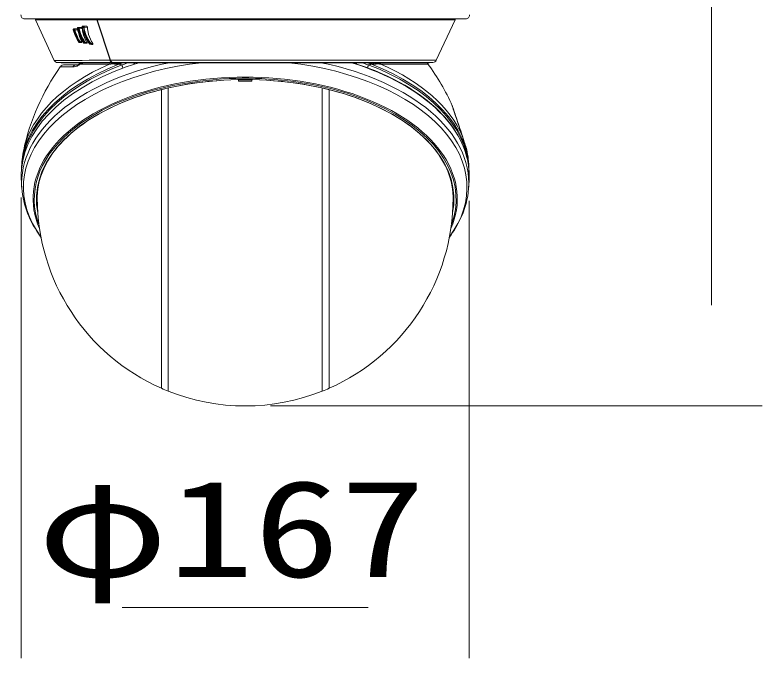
# Model space of a CAD drawing. Units: millimetres on the paper. Extents: x -63 to 65, y -59 to 59.
# Drawn here: x -23.52 to -5.01, y 11.5 to 27.44 of the extents above; entities that cross this region are included whole.
import ezdxf
from ezdxf.enums import TextEntityAlignment as Align

# ---------------------------------------------------------------- set-up
doc = ezdxf.new("R2010")
doc.units = ezdxf.units.MM
doc.layers.add('0-2_GAIKEI', color=4, linetype='Continuous', lineweight=9)
doc.layers.add('0-4_SUNPO', color=7, linetype='Continuous', lineweight=9)
doc.styles.add('ＭＳ ゴシック', font='')
doc.styles.get('ＭＳ ゴシック').set_extended_font_data('MS Gothic')

msp = doc.modelspace()

# ---------------------------------------------------------------- linework, layer by layer
at = {"layer": '0-2_GAIKEI', "color": 7}
for p, q in [((-12.357, 27.341), (-23.283, 27.341)), ((-22.553, 26.312), (-23.019, 27.32)), ((-13.086, 26.314), (-12.62, 27.32)), ((-22.47, 26.257), (-22.379, 26.254)), ((-13.26, 26.254), (-22.379, 26.254)), ((-21.986, 26.204), (-22.291, 26.204)), ((-13.26, 26.254), (-13.168, 26.258)), ((-12.6, 24.914), (-12.597, 24.905)), ((-12.343, 24.138), (-12.342, 24.136)), ((-12.339, 24.124), (-12.339, 24.126)), ((-12.339, 24.124), (-12.332, 24.095))]:
    msp.add_line(p, q, dxfattribs=at)
at = {"layer": '0-2_GAIKEI'}
for p, q in [((-23.019, 27.32), (-21.496, 27.32)), ((-21.167, 26.314), (-21.496, 27.32)), ((-12.62, 27.32), (-21.487, 27.32)), ((-21.158, 26.314), (-21.487, 27.32)), ((-22.053, 27.066), (-22.075, 27.066)), ((-22.038, 27.095), (-22.06, 27.095)), ((-22.038, 27.095), (-21.994, 27.094)), ((-22.038, 27.095), (-22.038, 27.095)), ((-21.948, 27.099), (-21.972, 27.099)), ((-21.934, 27.129), (-21.958, 27.129)), ((-21.934, 27.129), (-21.933, 27.129)), ((-21.933, 27.129), (-21.886, 27.127)), ((-21.826, 27.133), (-21.853, 27.133)), ((-21.812, 27.162), (-21.84, 27.162)), ((-21.812, 27.162), (-21.813, 27.131)), ((-21.813, 27.131), (-21.726, 27.129)), ((-21.812, 27.162), (-21.812, 27.162)), ((-21.812, 27.162), (-21.759, 27.161)), ((-21.926, 26.768), (-21.945, 26.768)), ((-21.931, 26.758), (-21.89, 26.756)), ((-21.912, 26.758), (-21.931, 26.758)), ((-21.931, 26.758), (-21.89, 26.756)), ((-21.912, 26.776), (-21.866, 26.775)), ((-21.912, 26.758), (-21.87, 26.756)), ((-21.87, 26.756), (-21.89, 26.756)), ((-21.824, 26.746), (-21.821, 26.748)), ((-21.801, 26.748), (-21.821, 26.748)), ((-21.808, 26.737), (-21.767, 26.736)), ((-21.787, 26.737), (-21.808, 26.737)), ((-21.808, 26.737), (-21.767, 26.736)), ((-21.787, 26.757), (-21.801, 26.748)), ((-21.787, 26.757), (-21.742, 26.755)), ((-21.745, 26.736), (-21.767, 26.736)), ((-21.655, 26.72), (-21.677, 26.72)), ((-21.664, 26.71), (-21.625, 26.709)), ((-21.642, 26.71), (-21.664, 26.71)), ((-21.664, 26.71), (-21.625, 26.709)), ((-21.641, 26.73), (-21.597, 26.729)), ((-21.601, 26.709), (-21.625, 26.709)), ((-13.086, 26.314), (-21.158, 26.314)), ((-22.4, 26.149), (-22.087, 26.149)), ((-21.179, 26.22), (-21.901, 26.22)), ((-21.876, 26.254), (-21.875, 26.254)), ((-21.876, 26.254), (-21.875, 26.254)), ((-21.044, 26.254), (-21.109, 26.258)), ((-21.044, 26.254), (-21.044, 26.255)), ((-21.039, 26.221), (-21.041, 26.221)), ((-21.039, 26.221), (-21.007, 26.221)), ((-21.009, 26.252), (-21.011, 26.252)), ((-21.009, 26.252), (-20.977, 26.253)), ((-20.977, 26.253), (-20.974, 26.254)), ((-20.946, 26.225), (-20.95, 26.215)), ((-15.076, 26.227), (-15.159, 26.254)), ((-14.694, 26.225), (-14.689, 26.215)), ((-14.662, 26.253), (-14.665, 26.254)), ((-14.662, 26.253), (-14.63, 26.252)), ((-14.633, 26.221), (-14.6, 26.221)), ((-14.629, 26.252), (-14.63, 26.252)), ((-14.598, 26.221), (-14.6, 26.221)), ((-14.46, 26.22), (-13.292, 26.22)), ((-17.986, 25.834), (-17.986, 25.796)), ((-17.986, 25.833), (-17.653, 25.833)), ((-17.653, 25.834), (-17.653, 25.796)), ((-19.897, 25.586), (-19.897, 18.183)), ((-19.731, 25.626), (-19.731, 18.113)), ((-15.909, 18.113), (-15.909, 25.626)), ((-15.743, 18.183), (-15.743, 25.586)), ((-19.897, 18.183), (-19.897, 23.703)), ((-22.969, 23.079), (-22.971, 22.915)), ((-12.67, 23.079), (-12.668, 22.915)), ((-19.897, 19.17), (-19.897, 19.167))]:
    msp.add_line(p, q, dxfattribs=at)
for points in [[(-21.947, 26.767), (-21.983, 26.83), (-22.015, 26.893), (-22.043, 26.957), (-22.065, 27.02), (-22.079, 27.07)], [(-21.945, 26.768), (-21.979, 26.826), (-22.009, 26.886), (-22.035, 26.946), (-22.057, 27.006), (-22.075, 27.066)], [(-21.926, 26.768), (-21.96, 26.827), (-21.99, 26.886), (-22.016, 26.947), (-22.037, 27.007), (-22.053, 27.066)], [(-22.038, 27.095), (-22.038, 27.065), (-21.968, 27.063)], [(-21.912, 26.776), (-21.946, 26.833), (-21.976, 26.891), (-22.001, 26.949), (-22.022, 27.007), (-22.038, 27.065)], [(-21.995, 27.094), (-21.99, 27.093), (-21.981, 27.088), (-21.972, 27.079)], [(-21.824, 26.746), (-21.86, 26.805), (-21.892, 26.865), (-21.921, 26.925), (-21.945, 26.986), (-21.964, 27.046), (-21.975, 27.09), (-21.978, 27.105)], [(-21.821, 26.748), (-21.858, 26.808), (-21.892, 26.87), (-21.92, 26.933), (-21.945, 26.996), (-21.961, 27.048), (-21.972, 27.099)], [(-21.866, 26.775), (-21.897, 26.838), (-21.923, 26.902), (-21.935, 26.935), (-21.945, 26.968), (-21.953, 26.999), (-21.959, 27.03)], [(-21.801, 26.748), (-21.835, 26.803), (-21.866, 26.859), (-21.892, 26.917), (-21.915, 26.974), (-21.933, 27.032), (-21.941, 27.066), (-21.948, 27.099)], [(-21.933, 27.129), (-21.934, 27.098), (-21.854, 27.096)], [(-21.787, 26.757), (-21.821, 26.81), (-21.852, 26.864), (-21.879, 26.92), (-21.901, 26.976), (-21.919, 27.032), (-21.928, 27.065), (-21.934, 27.098)], [(-21.886, 27.127), (-21.88, 27.126), (-21.874, 27.123), (-21.863, 27.113), (-21.858, 27.107), (-21.854, 27.096)], [(-21.68, 26.718), (-21.722, 26.782), (-21.76, 26.848), (-21.787, 26.901), (-21.81, 26.955), (-21.829, 27.009), (-21.844, 27.062), (-21.856, 27.114), (-21.859, 27.14)], [(-21.742, 26.755), (-21.774, 26.815), (-21.801, 26.877), (-21.823, 26.94), (-21.833, 26.971), (-21.84, 27.003), (-21.847, 27.033), (-21.851, 27.064), (-21.854, 27.096)], [(-21.677, 26.72), (-21.717, 26.78), (-21.753, 26.841), (-21.784, 26.904), (-21.811, 26.968), (-21.822, 27.001), (-21.832, 27.034), (-21.84, 27.064), (-21.847, 27.094), (-21.853, 27.133)], [(-21.655, 26.72), (-21.691, 26.774), (-21.723, 26.829), (-21.752, 26.885), (-21.779, 26.948), (-21.791, 26.979), (-21.801, 27.011), (-21.812, 27.052), (-21.82, 27.093), (-21.826, 27.133)], [(-21.641, 26.73), (-21.677, 26.781), (-21.71, 26.835), (-21.739, 26.889), (-21.766, 26.95), (-21.778, 26.981), (-21.788, 27.012), (-21.799, 27.052), (-21.807, 27.092), (-21.813, 27.131)], [(-21.759, 27.161), (-21.753, 27.16), (-21.747, 27.157), (-21.735, 27.147), (-21.73, 27.14), (-21.726, 27.129)], [(-21.597, 26.729), (-21.628, 26.783), (-21.656, 26.839), (-21.68, 26.896), (-21.699, 26.954), (-21.714, 27.012), (-21.721, 27.052), (-21.725, 27.091), (-21.726, 27.129)], [(-21.87, 26.756), (-21.867, 26.757), (-21.864, 26.759), (-21.863, 26.761), (-21.863, 26.767), (-21.866, 26.775)], [(-21.787, 26.737), (-21.745, 26.736), (-21.742, 26.736), (-21.739, 26.739), (-21.738, 26.742), (-21.738, 26.746), (-21.742, 26.755)], [(-21.642, 26.71), (-21.601, 26.709), (-21.596, 26.71), (-21.594, 26.712), (-21.592, 26.716), (-21.593, 26.72), (-21.595, 26.726), (-21.597, 26.729)], [(-21.109, 26.258), (-21.116, 26.26), (-21.13, 26.265), (-21.143, 26.275), (-21.15, 26.283), (-21.157, 26.292), (-21.162, 26.302), (-21.167, 26.314)], [(-21.944, 26.194), (-21.966, 26.181), (-21.986, 26.172), (-22.005, 26.164), (-22.023, 26.158), (-22.054, 26.151), (-22.071, 26.149), (-22.087, 26.149)], [(-21.061, 26.222), (-21.084, 26.224), (-21.106, 26.229), (-21.126, 26.235), (-21.143, 26.244), (-21.158, 26.254)], [(-13.168, 26.258), (-21.099, 26.258), (-21.034, 26.254)], [(-20.85, 26.127), (-20.856, 26.142), (-20.861, 26.158), (-20.865, 26.172), (-20.867, 26.187), (-20.868, 26.201)], [(-12.279, 23.63), (-12.284, 23.673), (-12.291, 23.726), (-12.307, 23.821), (-12.326, 23.906), (-12.35, 23.991), (-12.377, 24.075), (-12.41, 24.165), (-12.449, 24.258), (-12.494, 24.35), (-12.543, 24.441), (-12.599, 24.536), (-12.661, 24.631), (-12.729, 24.724), (-12.801, 24.816), (-12.875, 24.903), (-12.955, 24.989), (-13.001, 25.037), (-13.05, 25.085), (-13.099, 25.132), (-13.15, 25.178), (-13.203, 25.224), (-13.256, 25.27), (-13.313, 25.316), (-13.377, 25.366), (-13.473, 25.437), (-13.561, 25.499), (-13.651, 25.56), (-13.744, 25.619), (-13.867, 25.694), (-14.003, 25.77), (-14.144, 25.845), (-14.292, 25.917), (-14.413, 25.973), (-14.532, 26.024), (-14.61, 26.057), (-14.709, 26.096), (-14.806, 26.133), (-14.908, 26.17), (-15.076, 26.227)], [(-14.789, 26.127), (-14.783, 26.142), (-14.778, 26.158), (-14.774, 26.172), (-14.772, 26.187), (-14.771, 26.201)], [(-14.482, 26.254), (-14.496, 26.244), (-14.512, 26.236), (-14.538, 26.228), (-14.555, 26.224), (-14.579, 26.222)]]:
    msp.add_lwpolyline(points, dxfattribs=at)
at = {"layer": '0-2_GAIKEI', "color": 7}
for points in [[(-21.914, 26.23), (-21.939, 26.217), (-21.96, 26.209), (-21.98, 26.205), (-21.986, 26.204)], [(-20.654, 25.35), (-20.505, 25.404), (-20.353, 25.455), (-20.197, 25.503), (-20.039, 25.548), (-19.879, 25.59), (-19.716, 25.629), (-19.55, 25.664), (-19.383, 25.697), (-19.214, 25.726), (-19.043, 25.751), (-18.871, 25.774), (-18.698, 25.792), (-18.523, 25.808), (-18.348, 25.82), (-18.172, 25.829), (-17.996, 25.834), (-17.82, 25.836)], [(-14.985, 25.35), (-15.134, 25.404), (-15.287, 25.455), (-15.442, 25.503), (-15.6, 25.548), (-15.761, 25.59), (-15.924, 25.629), (-16.089, 25.664), (-16.256, 25.697), (-16.425, 25.726), (-16.596, 25.751), (-16.768, 25.774), (-16.941, 25.792), (-17.116, 25.808), (-17.291, 25.82), (-17.467, 25.829), (-17.643, 25.834), (-17.82, 25.836)], [(-22.985, 22.93), (-22.981, 23.003), (-22.973, 23.077), (-22.967, 23.127), (-22.958, 23.178), (-22.949, 23.228), (-22.937, 23.278), (-22.925, 23.328), (-22.91, 23.378), (-22.895, 23.427), (-22.878, 23.477), (-22.859, 23.526), (-22.839, 23.575), (-22.817, 23.624), (-22.794, 23.673), (-22.77, 23.721), (-22.744, 23.77), (-22.717, 23.818), (-22.688, 23.865), (-22.646, 23.93), (-22.602, 23.994), (-22.556, 24.057), (-22.507, 24.12), (-22.458, 24.178), (-22.407, 24.236), (-22.323, 24.325), (-22.234, 24.412), (-22.14, 24.498), (-22.041, 24.581), (-21.937, 24.663), (-21.828, 24.742), (-21.715, 24.82), (-21.596, 24.895), (-21.474, 24.968), (-21.347, 25.038), (-21.216, 25.106), (-21.081, 25.171), (-20.942, 25.233), (-20.8, 25.293), (-20.654, 25.35)], [(-12.655, 22.93), (-12.659, 23.003), (-12.666, 23.077), (-12.673, 23.127), (-12.681, 23.178), (-12.691, 23.228), (-12.702, 23.278), (-12.715, 23.328), (-12.729, 23.378), (-12.745, 23.427), (-12.762, 23.477), (-12.78, 23.526), (-12.8, 23.575), (-12.822, 23.624), (-12.845, 23.673), (-12.869, 23.721), (-12.895, 23.77), (-12.923, 23.818), (-12.952, 23.865), (-12.993, 23.93), (-13.037, 23.994), (-13.083, 24.057), (-13.133, 24.12), (-13.181, 24.178), (-13.232, 24.236), (-13.316, 24.325), (-13.405, 24.412), (-13.499, 24.498), (-13.598, 24.581), (-13.702, 24.663), (-13.811, 24.742), (-13.925, 24.82), (-14.043, 24.895), (-14.166, 24.968), (-14.292, 25.038), (-14.423, 25.106), (-14.558, 25.171), (-14.697, 25.233), (-14.839, 25.293), (-14.985, 25.35)], [(-12.343, 24.138), (-12.352, 24.162), (-12.373, 24.22), (-12.395, 24.289), (-12.428, 24.398), (-12.441, 24.438), (-12.444, 24.448)], [(-12.339, 24.126), (-12.339, 24.126), (-12.34, 24.126), (-12.342, 24.13), (-12.356, 24.163), (-12.373, 24.211), (-12.386, 24.251), (-12.413, 24.343), (-12.44, 24.433), (-12.443, 24.443)], [(-12.27, 23.453), (-12.271, 23.508), (-12.274, 23.563), (-12.278, 23.618)], [(-12.76, 21.932), (-12.72, 21.986), (-12.682, 22.041), (-12.645, 22.097), (-12.599, 22.171), (-12.55, 22.258), (-12.499, 22.357), (-12.453, 22.457), (-12.432, 22.507), (-12.413, 22.558), (-12.394, 22.611), (-12.375, 22.667), (-12.348, 22.76), (-12.326, 22.853), (-12.308, 22.946), (-12.295, 23.039), (-12.285, 23.139)]]:
    msp.add_lwpolyline(points, dxfattribs=at)
for centre, radius, start, end in [((-23.283, 27.433), 0.0916, 177, 270), ((-12.357, 27.433), 0.0916, 270, 3), ((-22.898, 27.376), 0.133, 195.1498, 204.8293), ((-12.741, 27.376), 0.133, 335.1707, 344.8445), ((-22.466, 26.352), 0.0952, 204.8294, 268), ((-13.173, 26.355), 0.0964, 272.86, 335.1707), ((-17.82, 22.897), 5.617, 144.629, 167.6892), ((-22.291, 26.072), 0.133, 90, 144.629), ((-22.544, 27.289), 1.232, 300.7426, 302.8276), ((-13.119, 26.347), 0.213, 205.7628, 216.2752), ((-17.82, 22.897), 5.617, 24.0219, 36.2752), ((0.842, 29.497), 14.202, 197.6784, 198.841), ((-12.811, 25.13), 0.133, 17.676, 24.0218), ((0.368, 29.33), 13.7, 197.678, 198.8441), ((0.219, 29.281), 13.542, 197.6732, 198.8126), ((-65.216, 7.034), 55.57, 18.2564, 18.7644), ((-12.619, 24.898), 0.0236, 18.8316, 31.9427), ((-64.094, 7.41), 54.388, 18.2564, 18.7643), ((-12.464, 24.441), 0.0217, 4.5067, 18.187), ((-67.639, 6.238), 58.121, 17.93681, 18.25545), ((-21.006, 23.591), 2.355, 167.643, 179.3351), ((-12.468, 24.097), 0.132, 12.5964, 17.9685), ((-12.468, 24.095), 0.133, 12.6159, 17.9294), ((-14.642, 23.589), 2.365, 0.7086, 12.3474), ((-21.66, 23.457), 1.709, 174.6027, 180.1604), ((-21.529, 23.453), 1.84, 180, 182.5301), ((-14.017, 23.79), 9.36, 182.5709, 183.985), ((-21.622, 23.79), 9.36, 356.0152, 357.4293), ((-14.11, 23.453), 1.84, 357.428, 0), ((-17.82, 22.897), 5.151, 180, 246.22), ((-17.82, 22.897), 5.151, 293.78, 0), ((-17.82, 22.897), 5.151, 246.2201, 248.2247), ((-17.82, 22.897), 5.151, 291.7753, 293.78), ((-17.82, 22.897), 5.151, 248.2247, 291.7753)]:
    msp.add_arc(centre, radius, start, end, dxfattribs=at)
at = {"layer": '0-2_GAIKEI'}
for centre, radius, start, end in [((-21.323, 27.373), 0.172, 190.7833, 198.0343), ((-22.06, 27.075), 0.0199, 90, 194.0361), ((-22.073, 27.073), 0.0071, 199.8589, 254.7732), ((-22.044, 27.092), 0.0275, 251.2444, 281.0902), ((-21.958, 27.109), 0.0199, 90, 190.9746), ((-21.97, 27.107), 0.0082, 196.7641, 253.0995), ((-21.938, 27.125), 0.0275, 248.6234, 277.7723), ((-21.84, 27.143), 0.0199, 90, 187.4477), ((-21.815, 27.158), 0.0277, 246.2405, 274.4044), ((-21.95, 26.775), 0.0087, 286.5627, 304.1855), ((-21.93, 26.778), 0.0199, 211.6339, 270), ((-22.086, 27.056), 0.329, 299.1095, 301.9631), ((-21.807, 26.757), 0.0199, 213.3258, 270), ((-21.664, 26.73), 0.0199, 215.5473, 270), ((-21.669, 26.708), 0.0141, 123.5092, 137.2927), ((-21.408, 26.404), 0.401, 125.5334, 127.8966), ((-23.756, 1311.833), 1285.522, 270.05365, 270.11541), ((-23.647, 1820.629), 1794.372, 270.03761, 270.08106), ((-22.657, 27.393), 1.395, 300.7283, 302.819), ((-21.876, 26.169), 0.0719, 121.6725, 159.8345), ((-22.109, 26.667), 0.493, 295.047, 303.0752), ((-21.099, 24.624), 1.598, 88.6083, 92.8574), ((-21.042, 26.477), 0.256, 265.8553, 270), ((-21.021, 26.446), 0.194, 262.057, 268.0771), ((-21.095, 24.755), 1.468, 84.3453, 87.8302), ((-21.019, 26.508), 0.256, 267.9798, 271.7414), ((-21.018, 26.287), 0.0353, 282.4889, 292.3295), ((-21.002, 26.577), 0.356, 269.3293, 279.1457), ((-20.983, 26.481), 0.228, 271.538, 275.325), ((-20.237, 30.032), 3.883, 259.4187, 260.6533), ((-21.01, 26.595), 0.375, 279.8565, 294.6385), ((-21.741, 28.984), 2.917, 287.4093, 290.6213), ((-20.405, 26.364), 0.212, 211.1883, 220.4308), ((-15.235, 26.364), 0.212, 319.57, 328.8114), ((-13.899, 28.984), 2.917, 249.3789, 252.5907), ((-14.629, 26.595), 0.375, 245.362, 260.1421), ((-15.402, 30.034), 3.885, 279.3481, 280.5824), ((-14.637, 26.577), 0.356, 260.8529, 270.673), ((-14.544, 24.754), 1.468, 92.1714, 95.6547), ((-14.656, 26.481), 0.229, 264.6743, 268.461), ((-14.621, 26.287), 0.0353, 247.6574, 257.5109), ((-14.621, 26.508), 0.256, 268.259, 272.0167), ((-14.618, 26.446), 0.194, 271.9233, 277.9433), ((-14.597, 26.477), 0.256, 270, 274.1405), ((-14.54, 24.623), 1.599, 87.1436, 91.3922), ((-17.82, 16.819), 8.978, 88.9395, 91.0605), ((-21.252, 23.061), 1.717, 178.1573, 179.389), ((-14.387, 23.061), 1.717, 0.611, 1.8428)]:
    msp.add_arc(centre, radius, start, end, dxfattribs=at)
for centre, major_axis, ratio, start_param, end_param in [((-21.411, 27.376), (0, -0.133), 0.707107, 4.976802, 5.145741), ((-22.06, 27.075), (0, -0.0199), 0.826386, 3.110868, 5.201735), ((-22.038, 27.075), (0, -0.0199), 0.822101, 3.110719, 5.201739), ((-21.958, 27.109), (0, -0.0199), 0.803753, 3.109882, 5.201639), ((-21.934, 27.109), (0, -0.0199), 0.798993, 3.109704, 5.201643), ((-21.84, 27.143), (0.0198, 0.0026), 0.561622, 3.141568, 3.876184), ((-21.84, 27.143), (0, -0.0199), 0.777999, 3.108697, 5.201539), ((-21.812, 27.143), (0, -0.0199), 0.772686, 3.108482, 5.201544), ((-21.93, 26.778), (0, 0.0199), 0.82638, 2.061116, 3.112294), ((-21.911, 26.777), (0, -0.0199), 0.822573, 5.202716, 6.253772), ((-21.911, 26.777), (0, 0.0199), 0.016111, 1.623667, 3.124866), ((-21.807, 26.757), (0, 0.0199), 0.803315, 2.061224, 3.111689), ((-21.787, 26.757), (0, -0.0199), 0.799161, 5.202824, 6.253152), ((-21.787, 26.757), (0, 0.0199), 0.017006, 1.588369, 3.123538), ((-21.664, 26.73), (0, 0.0199), 0.776557, 2.061364, 3.110987), ((-21.641, 26.73), (0, -0.0199), 0.771986, 5.202966, 6.252432), ((-21.641, 26.73), (0, 0.0199), 0.018155, 1.544087, 3.122043), ((-21.096, 26.355), (0, -0.0966), 0.705842, 5.14674, 6.232965), ((-17.82, 23.163), (5.495, 0), 0.573576, 1.768584, 3.541949), ((-17.82, 23.266), (5.539, 0), 0.573576, 1.917768, 3.181554), ((-17.82, 23.452), (5.549, 0), 0.573576, 2.065164, 3.089404), ((-17.82, 23.592), (5.542, 0), 0.573576, 2.171112, 3.132684), ((-17.82, 23.546), (5.542, 0), 0.573576, 2.153199, 3.110008), ((-17.82, 23.701), (5.53, 0), 0.573576, 2.22365, 3.017033), ((-21.986, 26.072), (0, -0.133), 0.93181, 3.141489, 4.095063), ((-21.804, 26.142), (0.072, -0.112), 0.639962, 3.141598, 3.613446), ((-21.307, 26.347), (0, 0.214), 0.741918, 4.079268, 4.262742), ((-21.022, 26.186), (-0.0024, -0.0664), 0.700602, 3.314951, 4.174463), ((-21.003, 26.186), (0.0022, -0.0664), 0.669372, 3.272515, 4.139171), ((-20.968, 26.188), (0.0022, -0.0664), 0.655736, 3.294538, 4.166649), ((-20.907, 26.196), (0.0159, -0.0646), 0.556903, 3.492588, 4.114912), ((-17.82, 23.163), (5.495, 0), 0.573576, 5.882826, 7.656194), ((-17.82, 23.266), (5.539, 0), 0.573576, 6.243234, 7.50701), ((-17.82, 23.452), (5.549, 0), 0.573576, 6.257432, 7.359614), ((-17.82, 23.546), (5.542, 0), 0.573576, 0.03156, 0.988394), ((-14.732, 26.196), (-0.016, -0.0645), 0.558755, 2.168667, 2.790854), ((-17.82, 23.592), (-5.542, 0), 0.573576, 3.150497, 4.112073), ((-14.671, 26.188), (-0.0022, -0.0664), 0.655733, 2.116534, 2.988644), ((-14.637, 26.186), (-0.0022, -0.0664), 0.669374, 2.144017, 3.010668), ((-14.618, 26.186), (0.0024, -0.0664), 0.700536, 2.108816, 2.968347), ((-14.333, 26.347), (0, -0.214), 0.741918, 5.162036, 5.34551), ((-17.82, 23.701), (-5.53, 0), 0.573576, 3.377752, 4.059535), ((-17.82, 22.883), (5.255, 0), 0.573576, 6.036844, 9.671119), ((-17.82, 22.87), (5.172, 0), 0.573576, 6.16797, 9.539932), ((-17.82, 22.87), (5.226, 0), 0.573576, 6.071857, 8.055444), ((-17.82, 22.87), (5.226, 0), 0.573576, 1.772259, 3.352921), ((-17.82, 23.088), (5.159, 0), 0.573576, 3.159338, 3.196752), ((-17.82, 23.061), (-5.15, 0), 0.573576, 6.26456, 6.27707), ((-17.82, 23.061), (-5.15, 0), 0.573576, 3.147709, 3.160219), ((-17.82, 23.088), (5.159, 0), 0.573576, 6.228027, 6.26544), ((-19.922, 22.909), (0.031, -4.391), 0.005005, 1.457672, 1.458538)]:
    msp.add_ellipse(centre, major_axis=major_axis, ratio=ratio, start_param=start_param, end_param=end_param, dxfattribs=at)
at = {"layer": '0-2_GAIKEI', "color": 7}
for centre, major_axis, ratio, start_param, end_param in [((-17.82, 23.701), (-5.53, 0), 0.573576, 3.266192, 3.276032), ((-17.82, 22.897), (-5.151, 0), 0.573576, 5.920218, 6.27703), ((-17.82, 22.897), (-5.151, 0), 0.573576, 3.147693, 3.504581), ((-17.82, 23.452), (5.549, 0), 0.573576, 3.166923, 3.167356), ((-18.011, 23.325), (5.347, 0.074), 0.610162, 3.175671, 3.559661), ((-17.82, 22.875), (5.166, 0), 0.573576, 3.123243, 3.236806), ((-17.82, 22.897), (-5.151, 0), 0.573576, 6.27703, 6.283247), ((-17.82, 22.875), (5.166, 0), 0.573576, 6.187786, 6.301535), ((-17.82, 22.897), (-5.151, 0), 0.573576, 3.141654, 3.147693)]:
    msp.add_ellipse(centre, major_axis=major_axis, ratio=ratio, start_param=start_param, end_param=end_param, dxfattribs=at)
at = {"layer": '0-4_SUNPO'}
for p, q in [((-6.265, 42.579), (-6.265, 20.246)), ((-23.367, 22.91), (-23.367, 11.496)), ((-12.27, 22.829), (-12.27, 11.496)), ((-17.195, 17.746), (-5.015, 17.746)), ((-20.867, 12.746), (-14.77, 12.746))]:
    msp.add_line(p, q, dxfattribs=at)

# ---------------------------------------------------------------- texts
at = {"layer": '0-4_SUNPO', "style": 'ＭＳ ゴシック', "width": 1.3}
msp.add_text('φ167', height=2.405, dxfattribs=at).set_placement((-22.963, 12.783), align=Align.BOTTOM_LEFT)

doc.saveas('drawing.dxf')
